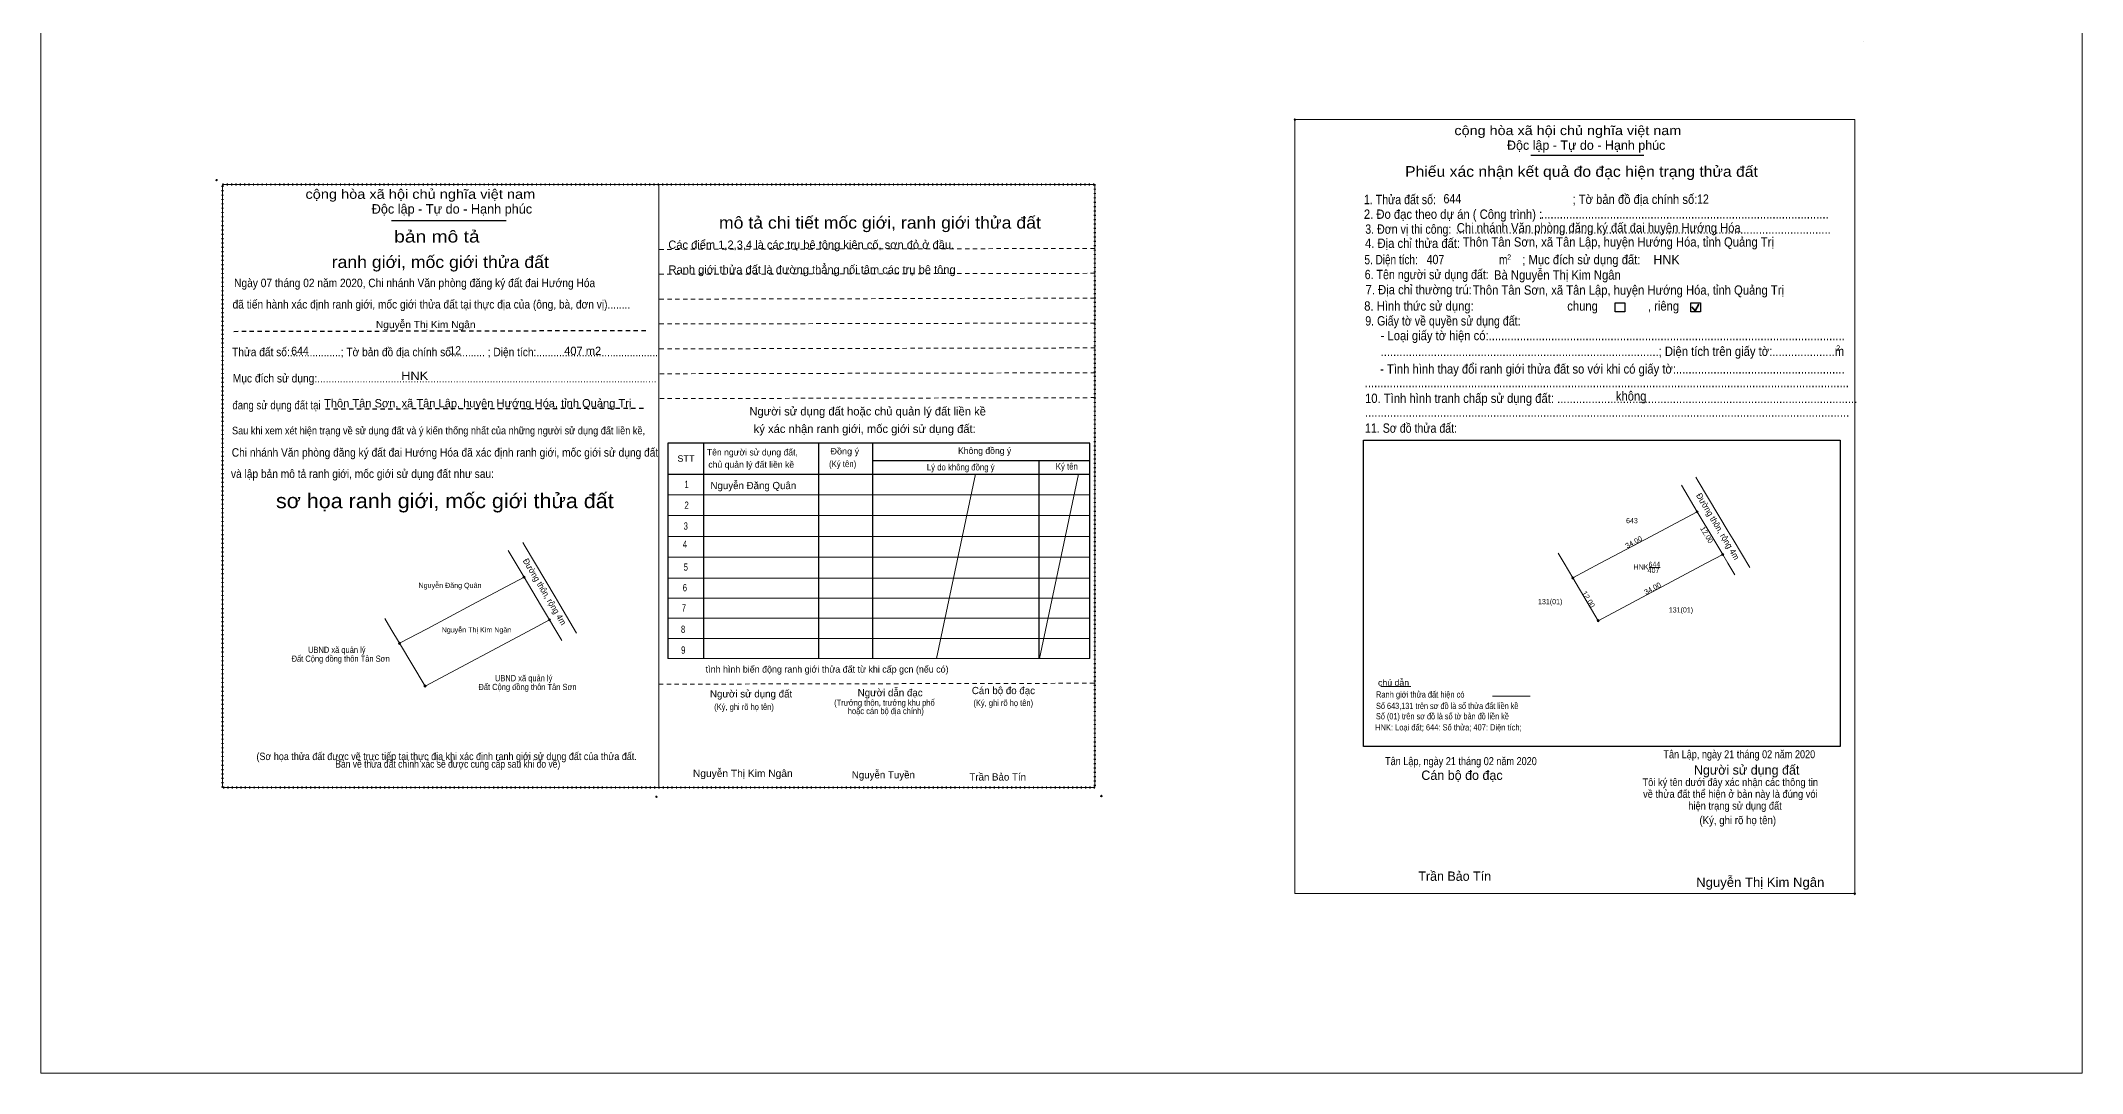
# Model space of a CAD drawing. Header units: metres. Extents: x 546991 to 548960, y 1836850 to 1838398.
# Drawn here: x 548467.9 to 548960.2, y 1836850.3 to 1837099.4 of the extents above; entities that cross this region are included whole.
import ezdxf
from ezdxf.enums import TextEntityAlignment as Align

# ---------------------------------------------------------------- set-up
doc = ezdxf.new("R2010")
doc.units = ezdxf.units.M
doc.header["$LTSCALE"] = 0.7
doc.header["$PDMODE"] = 32
doc.header["$PDSIZE"] = 0.35
doc.linetypes.add('DOTTED', pattern=[1.5, 0.3, -1.2])
doc.linetypes.add('SHORT_DASHED', pattern=[2.7, 1.5, -1.2])
for name, color, linetype, lineweight in [('1', 7, 'SHORT_DASHED', 13), ('10', 7, 'Continuous', 13), ('13', 7, 'Continuous', 13), ('17', 7, 'Continuous', 13), ('2', 7, 'Continuous', 13), ('55', 7, 'Continuous', 13), ('6', 7, 'Continuous', 13), ('63', 7, 'Continuous', 13)]:
    doc.layers.add(name, color=color, linetype=linetype, lineweight=lineweight)
doc.layers.add('16', color=7, linetype='Continuous')

msp = doc.modelspace()

# ---------------------------------------------------------------- hatches: boundary and pattern name
at = {"layer": '2'}
for points in [[(548867.59, 1836985.74, 1), (548867.09, 1836985.74, 1)], [(548873.73, 1836975.43, 1), (548873.23, 1836975.43, 1)], [(548584.6573, 1836969.9701, 1), (548584.1573, 1836969.9701, 1)], [(548837.58, 1836969.77, 1), (548837.08, 1836969.77, 1)], [(548590.7973, 1836959.6601, 1), (548590.2973, 1836959.6601, 1)], [(548843.72, 1836959.46, 1), (548843.22, 1836959.46, 1)], [(548554.6473, 1836954.0001, 1), (548554.1473, 1836954.0001, 1)], [(548560.7873, 1836943.6901, 1), (548560.2873, 1836943.6901, 1)]]:
    msp.add_hatch(color=256, dxfattribs=at).paths.add_polyline_path(points)

# ---------------------------------------------------------------- linework, layer by layer
at = {"layer": '1'}
for p, q in [((548617.06, 1837049.04), (548722.25, 1837049.27)), ((548617.07, 1837043.04), (548722.26, 1837043.27)), ((548617.09, 1837037.04), (548722.28, 1837037.27)), ((548617.1, 1837031.04), (548722.29, 1837031.27)), ((548617.11, 1837025.04), (548722.3, 1837025.27)), ((548617.13, 1837019.04), (548722.32, 1837019.27)), ((548617.14, 1837013.04), (548722.33, 1837013.27)), ((548616.93, 1836944.14), (548722.12, 1836944.37))]:
    msp.add_line(p, q, dxfattribs=at)
at = {"layer": '1', "lineweight": 25}
for p, q in [((548514.44, 1837029.27), (548613.99, 1837029.49)), ((548536.55, 1837010.57), (548613.91, 1837010.74))]:
    msp.add_line(p, q, dxfattribs=at)
at = {"layer": '1', "linetype": 'DOTTED', "lineweight": 53}
msp.add_lwpolyline([(548511.7, 1837064.72), (548722.07, 1837064.72), (548722.07, 1836919.23), (548511.7, 1836919.23)], close=True, dxfattribs=at)
at = {"layer": '10'}
for p, q in [((548863.53, 1836992.13), (548867.34, 1836985.74)), ((548874.82, 1836980.99), (548875.98, 1836979.04)), ((548580.6, 1836976.36), (548584.41, 1836969.97)), ((548873.48, 1836975.43), (548874.75, 1836973.3)), ((548875.98, 1836979.04), (548880.02, 1836972.26)), ((548874.75, 1836973.3), (548876.42, 1836970.49)), ((548591.89, 1836965.22), (548593.05, 1836963.27)), ((548593.05, 1836963.27), (548597.09, 1836956.49)), ((548590.55, 1836959.66), (548591.82, 1836957.53)), ((548591.82, 1836957.53), (548593.49, 1836954.72))]:
    msp.add_line(p, q, dxfattribs=at)
for points in [[(548867.04, 1836994.06), (548867.6, 1836993.12), (548874.82, 1836980.99)], [(548584.11, 1836978.29), (548584.67, 1836977.35), (548591.89, 1836965.22)]]:
    msp.add_lwpolyline(points, dxfattribs=at)
at = {"layer": '13'}
for p, q in [((548693.3, 1836994.84), (548683.87, 1836950.36)), ((548718.13, 1836994.84), (548708.7, 1836950.36))]:
    msp.add_line(p, q, dxfattribs=at)
at = {"layer": '17'}
msp.add_line((548791.05, 1836943.59), (548798.29, 1836943.59), dxfattribs=at)
at = {"layer": '2', "lineweight": 25}
for p, q in [((548827.17, 1837071.78), (548854.47, 1837071.78)), ((548552.47, 1837055.98), (548580.12, 1837055.98)), ((548627.71, 1837002.26), (548627.71, 1836950.35)), ((548655.39, 1837002.26), (548655.39, 1836950.35)), ((548668.48, 1837002.26), (548668.48, 1836950.35)), ((548786.86, 1837003.05), (548901.8, 1837003.05)), ((548901.8, 1837003.05), (548901.8, 1836929.07)), ((548668.48, 1836998.07), (548720.84, 1836998.07)), ((548708.55, 1836998.07), (548708.55, 1836950.35)), ((548619.1, 1836994.84), (548720.84, 1836994.84))]:
    msp.add_line(p, q, dxfattribs=at)
at = {"layer": '2', "lineweight": 35}
for p, q in [((548866.06, 1837035.18), (548866.83, 1837034.18)), ((548866.83, 1837034.18), (548867.76, 1837035.86))]:
    msp.add_line(p, q, dxfattribs=at)
at = {"layer": '2'}
for p, q in [((548619.1, 1836989.82), (548720.84, 1836989.82)), ((548619.1, 1836984.8), (548720.84, 1836984.8)), ((548619.1, 1836979.79), (548720.84, 1836979.79)), ((548619.1, 1836974.77), (548720.84, 1836974.77)), ((548855.73, 1836972.33), (548858.43, 1836972.33)), ((548619.1, 1836969.75), (548720.84, 1836969.75)), ((548619.1, 1836964.9), (548720.84, 1836964.9)), ((548619.1, 1836960.05), (548720.84, 1836960.05)), ((548619.1, 1836955.2), (548720.84, 1836955.2)), ((548619.1, 1836950.35), (548720.84, 1836950.35))]:
    msp.add_line(p, q, dxfattribs=at)
msp.add_lwpolyline([(548770.3, 1837080.34), (548905.31, 1837080.34), (548905.31, 1836893.61), (548770.3, 1836893.61)], close=True, dxfattribs=at)
for points in [[(548511.71, 1836919.23), (548511.7, 1836919.23), (548511.7, 1837064.71), (548616.89, 1837064.71), (548616.89, 1837064.71)], [(548616.89, 1837064.71), (548616.89, 1836919.23), (548511.71, 1836919.23)], [(548616.89, 1837064.71), (548722.08, 1837064.71), (548722.08, 1836919.23), (548722.08, 1836919.23)], [(548722.08, 1836919.23), (548616.89, 1836919.23), (548616.89, 1837064.71)], [(548616.89, 1837064.71), (548722.08, 1837064.71), (548722.08, 1836919.23)], [(548722.08, 1836919.23), (548616.89, 1836919.23), (548616.89, 1837064.71)]]:
    msp.add_lwpolyline(points, dxfattribs=at)
at = {"layer": '2', "lineweight": 25}
for points in [[(548847.55, 1837036.14), (548849.87, 1837036.14), (548849.87, 1837033.98), (548847.55, 1837033.98)], [(548865.8, 1837036.14), (548868.11, 1837036.14), (548868.11, 1837033.98), (548865.8, 1837033.98)]]:
    msp.add_lwpolyline(points, close=True, dxfattribs=at)
for points in [[(548720.84, 1836950.35), (548720.84, 1837002.26), (548619.1, 1837002.26), (548619.1, 1836950.35)], [(548901.8, 1836929.07), (548786.86, 1836929.07), (548786.86, 1837003.05)]]:
    msp.add_lwpolyline(points, dxfattribs=at)
at = {"layer": '2'}
for centre in [(548867.34, 1836985.74), (548873.48, 1836975.43), (548584.4073, 1836969.9701), (548837.33, 1836969.77), (548590.5473, 1836959.6601), (548843.47, 1836959.46), (548554.3973, 1836954.0001), (548560.5373, 1836943.6901)]:
    msp.add_circle(centre, 0.25, dxfattribs=at)
for p in [(548770.3, 1837080.34), (548510.27, 1837065.76), (548616.33, 1836916.98), (548723.64, 1836917.16), (548905.31, 1836893.61)]:
    msp.add_point(p, dxfattribs=at)
at = {"layer": '55'}
for p, q in [((548867.34, 1836985.74), (548854.75, 1836979.04)), ((548867.34, 1836985.74), (548871.33, 1836979.04)), ((548833.77, 1836975.75), (548835.23, 1836973.3)), ((548854.75, 1836979.04), (548843.96, 1836973.3)), ((548873.48, 1836975.43), (548869.48, 1836973.3)), ((548871.33, 1836979.04), (548873.48, 1836975.43)), ((548835.23, 1836973.3), (548837.33, 1836969.77)), ((548843.96, 1836973.3), (548837.33, 1836969.77)), ((548869.48, 1836973.3), (548843.47, 1836959.46)), ((548584.41, 1836969.97), (548571.82, 1836963.27)), ((548584.41, 1836969.97), (548588.4, 1836963.27)), ((548837.33, 1836969.77), (548843.47, 1836959.46)), ((548571.82, 1836963.27), (548561.03, 1836957.53)), ((548588.4, 1836963.27), (548590.55, 1836959.66)), ((548550.84, 1836959.98), (548552.3, 1836957.53)), ((548552.3, 1836957.53), (548554.4, 1836954)), ((548561.03, 1836957.53), (548554.4, 1836954)), ((548586.55, 1836957.53), (548560.54, 1836943.69)), ((548590.55, 1836959.66), (548586.55, 1836957.53)), ((548554.4, 1836954), (548560.54, 1836943.69))]:
    msp.add_line(p, q, dxfattribs=at)
at = {"layer": '6'}
msp.add_line((548817.93, 1836941.23), (548827.07, 1836941.23), dxfattribs=at)
at = {"layer": '63'}
msp.add_lwpolyline([(548467.88, 1837991.17), (548960.17, 1837991.17), (548960.17, 1836850.29), (548467.88, 1836850.29)], close=True, dxfattribs=at)

# ---------------------------------------------------------------- texts
at = {"layer": '1'}
for s, width, p in [('(Sơ họa thửa đất được vẽ trực tiếp tại thực địa khi xác định ranh giới sử dụng đất của thửa đất.', 0.9, (548565.745, 1836925.83)), (' Bản vẽ thửa đất chính xác sẽ được cung cấp sau khi đo vẽ)', 0.85, (548565.74, 1836924))]:
    msp.add_text(s, height=1.8, dxfattribs=dict(at, width=width)).set_placement(p, align=Align.CENTER)
at = {"layer": '10', "width": 0.9}
for s, height, p in [('Nguyễn Đăng Quân', 1.25, (548558.97, 1836967.35)), ('Nguyễn Thị Kim Ngân', 1.25, (548564.54, 1836956.63)), ('Đất Cộng đồng thôn Tân Sơn', 1.5, (548528.36, 1836949.55)), ('UBND xã quản lý', 1.5, (548532.33, 1836951.68)), ('UBND xã quản lý', 1.5, (548577.39, 1836944.85)), ('Đất Cộng đồng thôn Tân Sơn', 1.5, (548573.42, 1836942.72))]:
    msp.add_text(s, height=height, dxfattribs=at).set_placement(p)
at = {"layer": '16'}
for s, height, width, p in [('Ngày 07 tháng 02 năm 2020, Chi nhánh Văn phòng đăng ký đất đai Hướng Hóa', 2.04, 0.9, (548514.5, 1837039.93)), (' đã tiến hành xác định ranh giới, mốc giới thửa đất tại thực địa của (ông, bà, đơn vị)........', 2.04, 0.9, (548513.44, 1837034.77)), ('Thửa đất số:..................; Tờ bản đồ địa chính số:........... ; Diện tích:...........................................', 2.04, 0.9, (548513.99, 1837023.26)), ('Mục đích sử dụng:........................................................................................................................', 2.04, 0.9, (548514.18, 1837016.93)), ('đang sử dụng đất tại', 2.04, 0.85, (548514.08, 1837010.45)), ('Sau khi xem xét hiện trạng về sử dụng đất và ý kiến thống nhất của những người sử dụng đất liền kề,', 1.836, 0.9, (548513.98, 1837004.42)), ('Chi nhánh Văn phòng đăng ký đất đai Hướng Hóa đã xác định ranh giới, mốc giới sử dụng đất', 2.04, 0.9, (548513.93, 1836999.03)), (' và lập bản mô tả ranh giới, mốc giới sử dụng đất như sau:', 2.04, 0.9, (548513.05, 1836993.89))]:
    msp.add_text(s, height=height, dxfattribs=dict(at, width=width)).set_placement(p)
at = {"layer": '2'}
for s, height, p in [('.', 0.644, (548907.3786, 1837099.21)), ('HNK', 1.25, (548853.775, 1836971.79)), ('.', 0.644, (548905.2786, 1836893.23))]:
    msp.add_text(s, height=height, dxfattribs=at).set_placement(p, align=Align.CENTER)
for s, height, width, p in [('cộng hòa xã hội chủ nghĩa việt nam', 2.253, 1.15, (548808.78, 1837076.61)), ('cộng hòa xã hội chủ nghĩa việt nam', 2.282, 1.15, (548531.7, 1837061.24)), ('1. Thửa đất số:', 2.253, 0.85, (548786.96, 1837059.95)), ('644', 2.25, 0.85, (548806.15, 1837060.15)), ('; Tờ bản đồ địa chính số:', 2.253, 0.9, (548837.25, 1837060.01)), ('12', 2.25, 0.85, (548867.29, 1837060.05)), ('2. Đo đạc theo dự án ( Công trình) : ', 2.255, 0.9, (548786.95, 1837056.41)), ('3. Đơn vị thi công:', 2.255, 0.85, (548787.28, 1837052.81)), ('Chi nhánh Văn phòng đăng ký đất đai huyện Hướng Hóa', 2.25, 0.9, (548809.34, 1837053.13)), ('............................................................................................', 2.255, 0.9, (548829.67, 1837056.49)), ('4. Địa chỉ thửa đất:', 2.255, 0.9, (548787.22, 1837049.39)), ('........................................................................................................................', 2.255, 0.9, (548809.06, 1837052.81)), ('Thôn Tân Sơn, xã Tân Lập, huyện Hướng Hóa, tỉnh Quảng Trị', 2.25, 0.9, (548810.78, 1837049.71)), ('5. Diện tích:', 2.255, 0.8, (548787.08, 1837045.45)), ('6. Tên người sử dụng đất:', 2.255, 0.85, (548787.15, 1837041.86)), ('407', 2.25, 0.85, (548802.08, 1837045.47)), ('Bà Nguyễn Thị Kim Ngân', 2.25, 0.9, (548818.34, 1837041.75)), ('m', 2.253, 0.8, (548819.56, 1837045.45)), ('2', 1.288, 0.8, (548821.5, 1837046.53)), ('; Mục đích sử dụng đất:', 2.253, 0.9, (548825.15, 1837045.45)), ('7. Địa chỉ thường trú:', 2.255, 0.9, (548787.35, 1837038.19)), ('Thôn Tân Sơn, xã Tân Lập, huyện Hướng Hóa, tỉnh Quảng Trị', 2.25, 0.9, (548813.2, 1837038.11)), ('8. Hình thức sử dụng:', 2.255, 0.9, (548787.02, 1837034.26)), ('chung                , riêng', 2.253, 0.9, (548835.99, 1837034.26)), ('Nguyễn Thị Kim Ngân', 1.75, 1.05, (548548.68, 1837030.04)), ('9. Giấy tờ về quyền sử dụng đất:', 2.255, 0.85, (548787.28, 1837030.67)), ('     - Loại giấy tờ hiện có:..................................................................................................................', 2.253, 0.9, (548787.22, 1837027.13)), ('644', 2, 0.95, (548528.26, 1837023.56)), ('12', 2, 0.95, (548566.4, 1837023.68)), ('     .........................................................................................; Diện tích trên giấy tờ:....................m', 2.253, 0.9, (548787.22, 1837023.33)), ('2', 1.288, 0.8, (548900.84, 1837024.59)), ('HNK', 2, 1.15, (548554.79, 1837017.56)), ('     - Tình hình thay đổi ranh giới thửa đất so với khi có giấy tờ:......................................................', 2.253, 0.9, (548787.08, 1837019.07)), ('...........................................................................................................................................................', 2.253, 0.9, (548787.15, 1837015.8)), ('không', 2.254, 0.9, (548847.71, 1837012.54)), ('10. Tình hình tranh chấp sử dụng đất: ................................................................................................', 2.255, 0.9, (548787.22, 1837011.99)), ('11. Sơ đồ thửa đất:', 2.255, 0.85, (548787.22, 1837004.8)), ('...........................................................................................................................................................', 2.253, 0.9, (548787.22, 1837008.67)), ('Đồng ý', 1.555, 1.05, (548658.31, 1836999.56)), ('STT', 1.555, 1.05, (548621.4, 1836997.81)), ('(Ký tên)', 1.555, 0.9, (548657.97, 1836996.51)), ('Lý do không đồng ý', 1.555, 0.9, (548681.55, 1836995.71)), ('Ký tên', 1.555, 0.9, (548712.65, 1836995.92)), ('(Ký, ghi rõ họ tên)', 1.505, 0.9, (548630.27, 1836937.92)), ('(Ký, ghi rõ họ tên)', 1.505, 0.9, (548692.78, 1836938.88)), ('Tân Lập, ngày 21 tháng 02 năm 2020', 1.93, 0.85, (548792.06, 1836924.61)), ('Tân Lập, ngày 21 tháng 02 năm 2020', 1.93, 0.85, (548859.19, 1836926.27)), ('Nguyễn Thị Kim Ngân', 1.75, 1.05, (548625.15, 1836921.76)), ('(Ký, ghi rõ họ tên)', 1.932, 0.9, (548867.87, 1836910.37)), ('Nguyễn Thị Kim Ngân', 2.25, 1.05, (548867.09, 1836895.23))]:
    msp.add_text(s, height=height, dxfattribs=dict(at, width=width)).set_placement(p)
for s, height, p in [('Độc lập - Tự do - Hạnh phúc', 2.253, (548821.46, 1837073.06)), ('Độc lập - Tự do - Hạnh phúc', 2.282, (548547.68, 1837057.67)), ('Các điểm 1,2,3,4 là các trụ bê tông kiên cố, sơn đỏ ở đầu.', 2, (548619.2, 1837049.18)), ('Ranh giới thửa đất là đường thẳng nối tâm các trụ bê tông', 2, (548619.26, 1837043.17)), ('HNK', 2.25, (548856.75, 1837045.44)), ('407 m2', 2, (548594.09, 1837023.56)), ('Thôn Tân Sơn, xã Tân Lập, huyện Hướng Hóa, tỉnh Quảng Trị', 2, (548536.17, 1837010.93)), ('Người sử dụng đất hoặc chủ quản lý đất liền kề ', 2.02, (548638.75, 1837008.97)), ('ký xác nhận ranh giới, mốc giới sử dụng đất:', 2.02, (548639.8, 1837004.74)), ('Tên người sử dụng đất,', 1.555, (548628.5, 1836999.32)), ('Không đồng ý', 1.555, (548689.07, 1836999.69)), ('chủ quản lý đất liền kề', 1.555, (548628.86, 1836996.36)), ('Nguyễn Đăng Quân', 1.75, (548629.37, 1836991.2)), ('tình hình biến động ranh giới thửa đất từ khi cấp gcn (nếu có)', 1.605, (548628.22, 1836946.94)), ('Người sử dụng đất', 1.756, (548629.26, 1836940.94)), ('Người dẫn đạc', 1.76, (548664.87, 1836941.22)), ('Cán bộ đo đạc', 1.752, (548692.4, 1836941.74)), ('Nguyễn Tuyền', 1.75, (548663.46, 1836921.4)), ('Trần Bảo Tín', 1.75, (548691.81, 1836920.89)), ('Cán bộ đo đạc', 2.254, (548800.8, 1836921.05)), ('Người sử dụng đất', 2.253, (548866.53, 1836922.33)), ('Trần Bảo Tín', 2.25, (548800.07, 1836896.7))]:
    msp.add_text(s, height=height, dxfattribs=at).set_placement(p)
for s, height, width, p in [('Phiếu xác nhận kết quả đo đạc hiện trạng thửa đất', 2.575, 1.1, (548839.425, 1837066.55)), ('mô tả chi tiết mốc giới, ranh giới thửa đất', 2.889, 1.1, (548670.235, 1837054.06)), ('bản mô tả', 2.89, 1.2, (548563.395, 1837050.7)), ('ranh giới, mốc giới thửa đất', 2.89, 1.1, (548564.21, 1837044.56)), ('sơ họa ranh giới, mốc giới thửa đất', 3.527, 1.1, (548565.31, 1836986.61)), ('1', 1.756, 0.7, (548623.605, 1836991.46)), ('2', 1.756, 0.8, (548623.615, 1836986.45)), ('3', 1.756, 0.75, (548623.415, 1836981.41)), ('643', 1.25, 0.85, (548851.595, 1836982.98)), ('4', 1.756, 0.8, (548623.22, 1836977.03)), ('5', 1.756, 0.75, (548623.425, 1836971.52)), ('407', 1.25, 0.85, (548856.795, 1836970.99)), ('644', 1.25, 0.85, (548857.01, 1836972.43)), ('6', 1.756, 0.8, (548623.195, 1836966.55)), ('7', 1.76, 0.75, (548622.96, 1836961.64)), ('131(01)', 1.25, 0.85, (548831.88, 1836963.44)), ('131(01)', 1.25, 0.85, (548863.41, 1836961.44)), ('8', 1.76, 0.75, (548622.77, 1836956.51)), ('9', 1.76, 0.8, (548622.805, 1836951.49)), ('(Trưởng thôn, trưởng khu phố', 1.505, 0.9, (548671.32, 1836938.93)), ('hoặc cán bộ địa chính)', 1.505, 0.9, (548671.655, 1836936.92)), ('Tôi ký tên dưới đây xác nhận các thông tin', 1.862, 0.9, (548875.295, 1836919.57)), ('về thửa đất thể hiện ở bản này là đúng vói', 1.862, 0.9, (548875.33, 1836916.73)), ('hiện trạng sử dụng đất', 1.862, 0.9, (548876.455, 1836913.88))]:
    msp.add_text(s, height=height, dxfattribs=dict(at, width=width)).set_placement(p, align=Align.CENTER)
at = {"layer": '2', "width": 0.95}
for p in [(548871.6717, 1836981.8238), (548588.7317, 1836966.0538)]:
    msp.add_text('Đường thôn, rộng 4m', height=1.5, rotation=300.775, dxfattribs=at).set_placement(p, align=Align.CENTER)
at = {"layer": '2'}
for p in [(548852.3164, 1836977.8692), (548856.8664, 1836966.6892)]:
    msp.add_text('34.00', height=1.25, rotation=28.02, dxfattribs=at).set_placement(p, align=Align.CENTER)
at = {"layer": '6'}
for s, width, p in [('Ranh giới thửa đất hiện có ', 0.9, (548789.85, 1836940.91)), ('chú dẫn', 1.05, (548790.36, 1836943.76)), ('Số (01) trên sơ đồ là số tờ bản đồ liền kề', 0.85, (548789.86, 1836935.66)), ('Số 643,131 trên sơ đồ là số thửa đất liền kề', 0.85, (548789.88, 1836938.15)), ('HNK: Loại đất; 644: Số thửa; 407: Diện tích;', 0.9, (548789.67, 1836932.98))]:
    msp.add_text(s, height=1.5, dxfattribs=dict(at, width=width)).set_placement(p)
at = {"layer": '63'}
for p in [(548869.0968, 1836979.8748), (548840.5868, 1836964.3048)]:
    msp.add_text('12.00', height=1.25, rotation=300.775, dxfattribs=at).set_placement(p, align=Align.CENTER)

doc.saveas('drawing.dxf')
